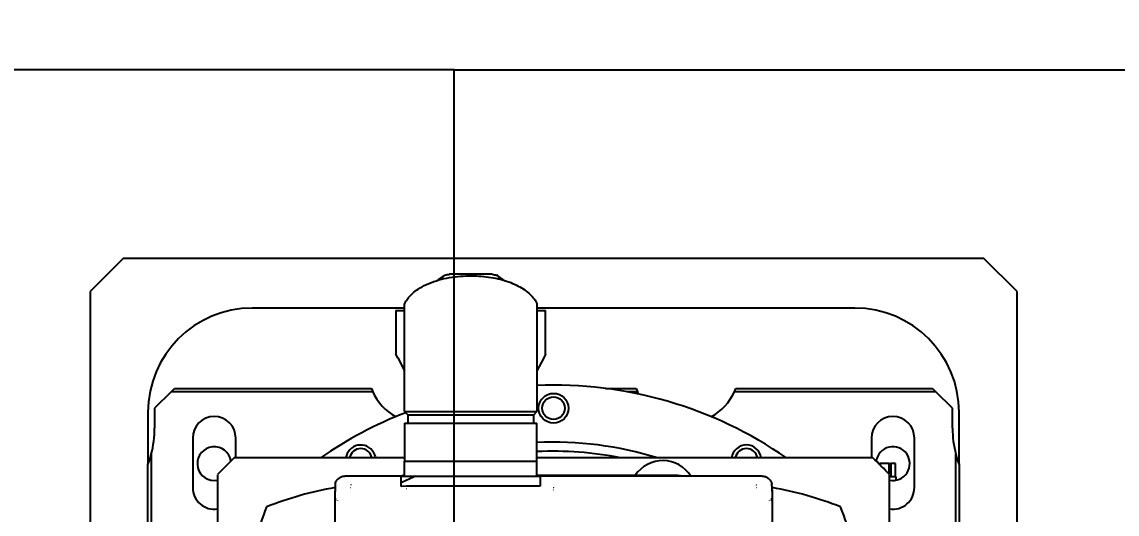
# Model space of a CAD drawing. Header units: inches. Extents: x -347369 to -260369, y 119522 to 149869.
# Drawn here: x -344719.2 to -344388.4, y 139798.4 to 139947.1 of the extents above; entities that cross this region are included whole.
import ezdxf

# ---------------------------------------------------------------- set-up
doc = ezdxf.new("R2010")
doc.units = ezdxf.units.IN
doc.header["$LTSCALE"] = 300
doc.linetypes.add('DOT2', pattern=[0.635, 0, -0.635])
doc.layers.add('INCASTELLATURA MOT', color=4, linetype='Continuous')
doc.layers.add('QUOTE', color=7, linetype='Continuous')
doc.styles.get("Standard").update_dxf_attribs({"font": 'romans.shx'})
doc.dimstyles.new('sc1a100_pollici', dxfattribs={"dimscale": 100, "dimtxt": 3, "dimasz": 3, "dimexe": 0, "dimexo": 0, "dimgap": 1, "dimtad": 1, "dimzin": 12, "dimdsep": 46, "dimtxsty": 'Standard', "dimblk": 'CLOSEDBLANK', "dimcen": 1, "dimclrd": 253, "dimclre": 253, "dimclrt": 2, "dimadec": 0, "dimazin": 3, "dimtfac": 1, "dimtmove": 0, "dimatfit": 1, "dimldrblk": 'CLOSEDBLANK', "dimfxl": 1, "dimtolj": 1, "dimtzin": 0, "dimarcsym": 0})

# ---------------------------------------------------------------- blocks, each defined once
blk = doc.blocks.new('_ClosedBlank')
at = {"color": 0, "linetype": 'ByBlock', "lineweight": -2}
for p, q in [((-1, 0.1667), (0, 0)), ((-1, 0.1667), (-1, -0.1667)), ((0, 0), (-1, -0.1667))]:
    blk.add_line(p, q, dxfattribs=at)
blk = doc.blocks.new('*D15')
at = {"layer": 'Defpoints', "color": 0, "transparency": 16777216}
for p in [(-345563.63, 144199.66), (-325383.62, 140999.66), (-345563.63, 139848.16)]:
    blk.add_point(p, dxfattribs=at)
at = {"layer": 'QUOTE', "color": 253, "lineweight": -2, "transparency": 16777216}
for p, q in [((-345563.63, 139848.16), (-345563.63, 144199.66)), ((-325683.62, 144199.66), (-345263.63, 144199.66)), ((-325383.62, 140999.66), (-325383.62, 144199.66))]:
    blk.add_line(p, q, dxfattribs=at)
at = {"layer": 'QUOTE', "color": 253, "lineweight": -2, "transparency": 16777216, "xscale": 300, "yscale": 300, "zscale": 300, "rotation": 180}
blk.add_blockref('_ClosedBlank', (-345563.63, 144199.66), dxfattribs=at)
at = {"layer": 'QUOTE', "color": 253, "lineweight": -2, "transparency": 16777216, "xscale": 300, "yscale": 300, "zscale": 300}
blk.add_blockref('_ClosedBlank', (-325383.62, 144199.66), dxfattribs=at)
at = {"layer": 'QUOTE', "color": 2, "transparency": 16777216, "char_height": 300, "attachment_point": 5}
for s, insert in [('\\A1;20180', (-335458.63, 144449.66)), ('\\A1;[66\'-2 1/2"]', (-335458.63, 143871.08))]:
    blk.add_mtext(s, dxfattribs=dict(at, insert=insert))
blk = doc.blocks.new('*D17')
at = {"layer": 'Defpoints', "color": 0, "transparency": 16777216}
for p in [(-346133.63, 139932.66), (-344588.62, 139932.66), (-345533.63, 138999.66)]:
    blk.add_point(p, dxfattribs=at)
at = {"layer": 'QUOTE', "color": 253, "lineweight": -2, "transparency": 16777216}
for p, q in [((-346133.63, 140232.66), (-346133.63, 143475.51)), ((-344588.62, 139932.66), (-346133.63, 139932.66)), ((-346133.63, 138999.66), (-346133.63, 139932.66)), ((-345533.63, 138999.66), (-346133.63, 138999.66)), ((-346133.63, 138699.66), (-346133.63, 138399.66))]:
    blk.add_line(p, q, dxfattribs=at)
at = {"layer": 'QUOTE', "color": 253, "lineweight": -2, "transparency": 16777216, "xscale": 300, "yscale": 300, "zscale": 300}
for p, rotation in [((-346133.63, 139932.66), 270), ((-346133.63, 138999.66), 90)]:
    blk.add_blockref('_ClosedBlank', p, dxfattribs=dict(at, rotation=rotation))
at = {"layer": 'QUOTE', "color": 2, "transparency": 16777216, "char_height": 300, "attachment_point": 5, "rotation": 90}
for s, insert in [('\\A1;[3\'-0 3/4"]', (-345805.06, 142004.08)), ('\\A1;933', (-346383.63, 142004.08))]:
    blk.add_mtext(s, dxfattribs=dict(at, insert=insert))
blk = doc.blocks.new('*U50')
at = {"layer": 'INCASTELLATURA MOT'}
blk.add_lwpolyline([(-6004.99, 933), (-5, 933), (-5, 793), (-6004.99, 793)], close=True, dxfattribs=at)
blk = doc.blocks.new('A$C2dc59534')
at = {"layer": 'INCASTELLATURA MOT', "color": 40, "linetype": 'Continuous', "lineweight": 25}
for p, q in [((154, 926), (144, 916)), ((414, 926), (154, 926)), ((424, 916), (414, 926)), ((252.82, 921.24), (252.58, 921.22)), ((265.43, 921.22), (265.19, 921.24)), ((144, 916), (144, 816)), ((424, 816), (424, 916)), ((239, 911), (193, 911)), ((236.4, 910.24), (236.4, 897.03)), ((236.4, 910.24), (236.94, 910.24)), ((236.94, 910.24), (239, 910.24)), ((239, 879.74), (239, 912.11)), ((279, 912.11), (279, 879.74)), ((375, 911), (279, 911)), ((279, 910.24), (281.06, 910.24)), ((281.06, 910.24), (281.6, 910.24)), ((281.6, 897.03), (281.6, 910.24)), ((236.94, 896.01), (236.4, 897.03)), ((281.6, 897.03), (281.06, 896.01)), ((236.94, 896.01), (239, 892.08)), ((281.06, 896.01), (279, 892.08)), ((168.5, 885.74), (169.5, 886.74)), ((169.5, 886.74), (228.98, 886.74)), ((299.68, 886.74), (308.98, 886.74)), ((339.02, 886.74), (398.5, 886.74)), ((398.5, 886.74), (399.5, 885.74)), ((168.5, 885.74), (163.5, 880.74)), ((229.38, 885.74), (168.5, 885.74)), ((309.38, 885.74), (306.14, 885.74)), ((309.71, 885.03), (309.38, 885.74)), ((399.5, 885.74), (338.62, 885.74)), ((404.5, 880.74), (399.5, 885.74)), ((163.5, 880.74), (163.5, 874.74)), ((404.5, 874.74), (404.5, 880.74)), ((161.5, 879.5), (161.5, 863.69)), ((239, 879.74), (240, 878.74)), ((239, 879.74), (279, 879.74)), ((240, 878.74), (240, 876.24)), ((240, 878.74), (278, 878.74)), ((278, 878.74), (279, 879.74)), ((278, 876.24), (278, 878.74)), ((406.5, 863.69), (406.5, 879.5)), ((239, 876.24), (239, 864.74)), ((239, 876.24), (279, 876.24)), ((279, 864.74), (279, 876.24)), ((175, 871.74), (175, 856.74)), ((188, 865.74), (188, 871.74)), ((380, 871.74), (380, 865.74)), ((393, 856.74), (393, 871.74)), ((162.5, 866.87), (162.5, 786.38)), ((405.5, 786.38), (405.5, 866.87)), ((161.5, 779.92), (161.5, 863.69)), ((239, 865.74), (187.58, 865.74)), ((239, 864.74), (259, 864.74)), ((239, 860.24), (239, 864.74)), ((259, 864.74), (279, 864.74)), ((380.42, 865.74), (279, 865.74)), ((279, 860.24), (279, 864.74)), ((382.22, 864), (382.63, 864)), ((382.63, 864), (382.63, 863.6)), ((385.37, 864), (382.63, 864)), ((385.37, 860.8), (385.37, 864)), ((385.37, 864), (385.91, 864)), ((385.91, 864), (385.91, 860)), ((387.29, 864), (385.91, 864)), ((387.29, 860), (387.29, 864)), ((387.29, 864), (387.3, 864)), ((387.3, 860), (387.3, 864)), ((406.5, 863.69), (406.5, 779.92)), ((182.5, 860.66), (182.5, 667.82)), ((238, 860.24), (221, 860.24)), ((238, 860.24), (226, 860.24)), ((238, 860.24), (242.46, 860.24)), ((238, 858.18), (238, 860.24)), ((242.46, 860.24), (280, 860.24)), ((279, 860.49), (321.5, 860.49)), ((347, 860.24), (280, 860.24)), ((280, 860.24), (280, 857.18)), ((342, 860.24), (280, 860.24)), ((321.5, 860.49), (324.07, 860.24)), ((385.5, 667.82), (385.5, 860.66)), ((181.5, 858.9), (182.5, 859)), ((238, 857.09), (238, 858.18)), ((239.56, 857.16), (238, 857.09)), ((241.19, 857.18), (239.56, 857.16)), ((280, 857.18), (241.19, 857.18)), ((387.5, 860), (385.5, 860)), ((387.5, 859), (387.5, 860)), ((349.86, 853.51), (350, 852.63)), ((218, 852.63), (218.17, 853.44)), ((218, 852.63), (218.07, 852.71)), ((218, 838.24), (218, 852.63)), ((218.08, 853.36), (218.04, 853.04)), ((349.97, 852.94), (349.93, 853.28)), ((350, 852.63), (349.93, 852.71)), ((350, 852.63), (350, 838.24))]:
    blk.add_line(p, q, dxfattribs=at)
at = {"layer": 'INCASTELLATURA MOT', "color": 40, "linetype": 'DOT2', "lineweight": 18}
for p, q in [((236.94, 896.01), (236.94, 910.24)), ((281.06, 896.01), (281.06, 910.24)), ((222.66, 856.82), (239.47, 856.47)), ((218.83, 838.44), (218.83, 852.87)), ((349.17, 852.87), (349.17, 838.44))]:
    blk.add_line(p, q, dxfattribs=at)
at = {"layer": 'INCASTELLATURA MOT', "color": 40, "linetype": 'Continuous', "lineweight": 25, "flags": 128}
for points in [[(229.65, 867.38), (230.12, 866.19), (230.21, 865.74)], [(238.02, 860.24), (238.99, 860.76), (239, 860.77)]]:
    blk.add_lwpolyline(points, dxfattribs=at)
at = {"layer": 'INCASTELLATURA MOT', "color": 40, "linetype": 'Continuous', "lineweight": 25}
for radius in [4.5, 3.4]:
    blk.add_circle((284, 880.74), radius, dxfattribs=at)
for centre, radius, start, end in [((193, 879.5), 31.5, 90, 180), ((375, 879.5), 31.5, 0, 90), ((244, 892.24), 16, 200.1055, 203.9695), ((284, 764.24), 123.5, 55.2717, 92.3203), ((324, 892.24), 16, 200.1055, 203.9695), ((324, 892.24), 16, 336.0305, 339.8945), ((244, 892.24), 16, 203.9695, 241.4791), ((324, 892.24), 16, 298.5209, 336.0305), ((181.5, 871.74), 6.5, 0, 180), ((284, 764.24), 123.5, 111.1933, 124.7283), ((386.5, 871.74), 6.5, 0, 180), ((132, 874.74), 31.5, 345.5244, 0), ((436, 874.74), 31.5, 180, 194.4756), ((284, 764.24), 106.25, 72.8031, 92.6973), ((132, 874.74), 31.5, 339.4731, 345.5244), ((181.5, 864), 5.1, 8.4652, 270), ((225.75, 865.13), 4.5, 30, 172.2344), ((225.75, 865.13), 3.4, 10.3019, 169.6981), ((284, 764.24), 103.5, 78.718, 92.769), ((342.25, 865.13), 4.5, 7.7656, 172.2344), ((342.25, 865.13), 3.4, 10.3019, 169.6981), ((386.5, 864), 5.1, 258.6923, 171.5348), ((436, 874.74), 31.5, 194.4756, 200.5269), ((284, 764.24), 140, 133.5312, 136.4688), ((317, 854.92), 10, 32.1384, 146.1538), ((284, 764.24), 140, 43.5312, 46.4688), ((284, 764.24), 104.6, 113.3988, 116.0887), ((181.5, 856.74), 6.5, 180, 278.8499), ((236.47, 751.47), 106.9, 99.9458, 111.4929), ((331.53, 751.47), 106.9, 68.5071, 80.0529), ((386.5, 856.74), 6.5, 261.1501, 0), ((296.77, 811.77), 106.9, 158.5071, 170.0529), ((271.23, 811.77), 106.9, 9.9458, 21.4929)]:
    blk.add_arc(centre, radius, start, end, dxfattribs=at)
at = {"layer": 'INCASTELLATURA MOT', "color": 40, "linetype": 'DOT2', "lineweight": 18}
for radius, start, end in [(106.26, 72.7856, 92.697), (106.11, 73.0477, 92.7008), (102.5, 81.9901, 92.796)]:
    blk.add_arc((284, 764.24), radius, start, end, dxfattribs=at)
at = {"layer": 'INCASTELLATURA MOT', "color": 40, "linetype": 'Continuous', "lineweight": 25}
for points, knots in [([(239, 912.11), (239.05, 912.32), (239.15, 912.75), (239.9, 913.9), (241.03, 915.14), (242.65, 916.49), (244.87, 917.85), (247.69, 919.05), (250.89, 919.95), (254.16, 920.5), (257.48, 920.75), (260.62, 920.75), (263.69, 920.51), (266.56, 920.05), (269.26, 919.37), (271.72, 918.48), (273.93, 917.39), (275.86, 916.12), (277.43, 914.71), (278.4, 913.49), (278.91, 912.57), (278.97, 912.26), (279, 912.11)], [0, 0, 0, 0, 0.048838, 0.099598, 0.148261, 0.19787, 0.256784, 0.317665, 0.372095, 0.428579, 0.476394, 0.52573, 0.57147, 0.618514, 0.664762, 0.712197, 0.761588, 0.812112, 0.867845, 0.925021, 0.962116, 1, 1, 1, 1]), ([(248.75, 919.29), (248.92, 919.39), (249.73, 919.85), (250.44, 920.46), (251, 920.93)], [0, 0, 0, 0, 0.214049, 1, 1, 1, 1]), ([(251.12, 920.96), (250.92, 920.79), (250.51, 920.44), (250.02, 920.03), (249.66, 919.73), (249.51, 919.58), (249.56, 919.57), (249.58, 919.56)], [0, 0, 0, 0, 0.179707, 0.381932, 0.617822, 0.903536, 1, 1, 1, 1]), ([(251.23, 920.98), (251.27, 920.99), (251.41, 921.02), (252.1, 921.14), (252.58, 921.22)], [0, 0, 0, 0, 0.304041, 1, 1, 1, 1]), ([(265.19, 921.24), (264.83, 921.24), (264.12, 921.24), (262.75, 921.24), (261.23, 921.24), (259.59, 921.24), (257.86, 921.24), (255.9, 921.24), (254.15, 921.24), (253.22, 921.24), (252.82, 921.24)], [0, 0, 0, 0, 0.123859, 0.250236, 0.366195, 0.464996, 0.564462, 0.676678, 0.858737, 1, 1, 1, 1]), ([(265.43, 921.22), (265.69, 921.17), (266.24, 921.08), (266.72, 920.99), (266.79, 920.97), (266.81, 920.97)], [0, 0, 0, 0, 0.424812, 0.859712, 1, 1, 1, 1]), ([(267.96, 919.75), (267.98, 919.79), (268.02, 919.86), (267.53, 920.32), (267.1, 920.75), (266.89, 920.95)], [0, 0, 0, 0, 0.4122356, 0.712145, 1, 1, 1, 1]), ([(267, 920.93), (267.53, 920.47), (268.16, 919.92), (268.85, 919.47), (268.95, 919.4)], [0, 0, 0, 0, 0.854792, 1, 1, 1, 1]), ([(218.1, 857.81), (218.11, 857.95), (218.17, 858.43), (218.63, 859.15), (219.38, 859.83), (220.22, 860.19), (220.78, 860.23), (221, 860.24)], [0, 0, 0, 0, 0.10491, 0.349444, 0.594345, 0.839306, 1, 1, 1, 1]), ([(347, 860.24), (347.34, 860.21), (348.01, 860.14), (348.91, 859.62), (349.58, 858.86), (349.9, 858.2), (349.93, 857.84), (349.94, 857.81)], [0, 0, 0, 0, 0.244632, 0.489247, 0.734243, 0.979317, 1, 1, 1, 1]), ([(218.06, 857.81), (218.04, 857.56), (218.01, 857.04), (218, 856.09), (218, 855.61)], [0, 0, 0, 0, 0.498303, 1, 1, 1, 1]), ([(350, 855.62), (350, 856.09), (349.99, 857.04), (349.96, 857.56), (349.94, 857.81)], [0, 0, 0, 0, 0.501697, 1, 1, 1, 1]), ([(218, 852.63), (218, 853.29), (218, 854.52), (218, 855.34), (218, 855.73)], [0, 0, 0, 0, 0.529239, 1, 1, 1, 1]), ([(218.08, 853.57), (218.06, 853.43), (218.03, 853.14), (218.05, 852.86), (218.06, 852.71)], [0, 0, 0, 0, 0.50286, 1, 1, 1, 1]), ([(349.94, 852.71), (349.95, 852.86), (349.97, 853.14), (349.94, 853.43), (349.92, 853.57)], [0, 0, 0, 0, 0.497154, 1, 1, 1, 1]), ([(350, 856.04), (350, 855.82), (350, 855.03), (350, 853.64), (350, 852.63)], [0, 0, 0, 0, 0.278013, 1, 1, 1, 1])]:
    blk.add_open_spline(points, degree=3, knots=knots, dxfattribs=at)
at = {"layer": 'INCASTELLATURA MOT', "color": 40, "linetype": 'DOT2', "lineweight": 18}
for points, knots in [([(251.93, 920.07), (252.16, 920.12), (253.01, 920.33), (254.76, 920.6), (257.07, 920.81), (259.48, 920.86), (261.85, 920.74), (263.95, 920.51), (265.13, 920.27), (265.63, 920.16)], [0, 0, 0, 0, 0.059516, 0.223328, 0.386681, 0.550964, 0.714744, 0.877943, 1, 1, 1, 1]), ([(269.13, 919.36), (268.99, 919.44), (268.23, 919.88), (267.56, 920.45), (267, 920.93)], [0, 0, 0, 0, 0.171703, 1, 1, 1, 1]), ([(222.82, 857.57), (222.65, 858.02), (222.31, 858.94), (221.71, 859.98), (221.27, 860.14), (221, 860.24)], [0, 0, 0, 0, 0.280011, 0.560022, 1, 1, 1, 1]), ([(347, 860.24), (346.83, 860.2), (346.49, 860.11), (345.88, 859.37), (345.44, 858.25), (345.18, 857.57)], [0, 0, 0, 0, 0.280011, 0.560022, 1, 1, 1, 1]), ([(218.17, 853.44), (218.23, 853.88), (218.38, 855.02), (219.52, 856.43), (221.13, 857.42), (222.26, 857.52), (222.82, 857.57)], [0, 0, 0, 0, 0.192521, 0.505982, 0.752971, 1, 1, 1, 1]), ([(218.83, 852.87), (218.89, 853.43), (219.02, 854.57), (220, 855.91), (221.31, 856.71), (222.21, 856.79), (222.66, 856.82)], [0, 0, 0, 0, 0.280054, 0.559553, 0.779753, 1, 1, 1, 1]), ([(222.82, 857.57), (222.8, 857.54), (222.77, 857.49), (222.72, 857.3), (222.68, 857.07), (222.67, 856.9), (222.66, 856.82)], [0, 0, 0, 0, 0.279792, 0.559577, 0.779794, 1, 1, 1, 1]), ([(222.82, 857.57), (225.65, 857.5), (230.7, 857.38), (235.77, 857.29), (238, 857.24)], [0, 0, 0, 0, 0.559998, 1, 1, 1, 1]), ([(239.56, 857.16), (239.54, 857.12), (239.52, 857.05), (239.49, 856.82), (239.48, 856.6), (239.47, 856.47)], [0, 0, 0, 0, 0.2805933, 0.561143, 1, 1, 1, 1]), ([(241.19, 857.18), (245.17, 857.12), (253.13, 856.99), (267.4, 856.83), (277.71, 856.8), (284, 856.79)], [0, 0, 0, 0, 0.280009, 0.560018, 1, 1, 1, 1]), ([(284, 856.79), (289.74, 856.8), (301.22, 856.83), (317.17, 857.01), (331.83, 857.26), (340.73, 857.47), (345.18, 857.57)], [0, 0, 0, 0, 0.279995, 0.55999, 0.779995, 1, 1, 1, 1]), ([(284, 856.04), (289.14, 856.05), (299.41, 856.07), (314.8, 856.23), (330.13, 856.47), (340.27, 856.71), (345.34, 856.82)], [0, 0, 0, 0, 0.25, 0.5, 0.75, 1, 1, 1, 1]), ([(284, 856.79), (284, 856.76), (284, 856.71), (284, 856.46), (284, 856.2), (284, 856.04)], [0, 0, 0, 0, 0.280791, 0.561606, 1, 1, 1, 1]), ([(345.18, 857.57), (345.2, 857.54), (345.23, 857.49), (345.28, 857.3), (345.32, 857.07), (345.33, 856.9), (345.34, 856.82)], [0, 0, 0, 0, 0.279785, 0.559583, 0.779801, 1, 1, 1, 1]), ([(345.18, 857.57), (345.9, 857.49), (347.34, 857.32), (348.92, 855.96), (349.73, 854.59), (349.83, 853.77), (349.86, 853.51)], [0, 0, 0, 0, 0.316394, 0.632775, 0.882383, 1, 1, 1, 1]), ([(345.34, 856.82), (345.92, 856.76), (347.07, 856.63), (348.35, 855.52), (349.06, 854.2), (349.13, 853.31), (349.17, 852.87)], [0, 0, 0, 0, 0.279368, 0.558726, 0.779272, 1, 1, 1, 1]), ([(239.47, 856.47), (243.61, 856.39), (251.89, 856.25), (266.74, 856.08), (277.45, 856.06), (284, 856.04)], [0, 0, 0, 0, 0.28001, 0.560019, 1, 1, 1, 1]), ([(218.07, 852.71), (218.07, 852.72), (218.09, 852.75), (218.26, 852.8), (218.53, 852.85), (218.73, 852.86), (218.83, 852.87)], [0, 0, 0, 0, 0.048328, 0.417876, 0.708949, 1, 1, 1, 1]), ([(349.93, 852.71), (349.93, 852.72), (349.91, 852.75), (349.74, 852.8), (349.47, 852.85), (349.27, 852.86), (349.17, 852.87)], [0, 0, 0, 0, 0.0483284, 0.4178762, 0.7089494, 1, 1, 1, 1])]:
    blk.add_open_spline(points, degree=3, knots=knots, dxfattribs=at)

msp = doc.modelspace()

# ---------------------------------------------------------------- block references
msp.add_blockref('A$C2dc59534', (-344842.629, 138949.656))
at = {"layer": 'INCASTELLATURA MOT'}
msp.add_blockref('*U50', (-338583.625, 138999.656), dxfattribs=at)

# ---------------------------------------------------------------- dimensions: what is measured, and where the dimension line sits
at = {"layer": 'QUOTE'}
dim = msp.add_linear_dim(base=(-345563.625, 144199.656), p1=(-325383.625, 140999.656), p2=(-345563.625, 139848.156), dimstyle='sc1a100_pollici', override={"dimpost": '\\X'}, dxfattribs=at)
dim.commit()
dim.dimension.update_dxf_attribs({"geometry": '*D15', "text_midpoint": (-335458.627, 144199.656), "dimtype": 160})
dim = msp.add_linear_dim(base=(-346133.629, 139932.656), p1=(-345533.629, 138999.656), p2=(-344588.625, 139932.656), angle=90, dimstyle='sc1a100_pollici', override={"dimpost": '\\X'}, dxfattribs=at)
dim.commit()
dim.dimension.update_dxf_attribs({"geometry": '*D17', "text_midpoint": (-346133.629, 142004.084)})

doc.saveas('drawing.dxf')
